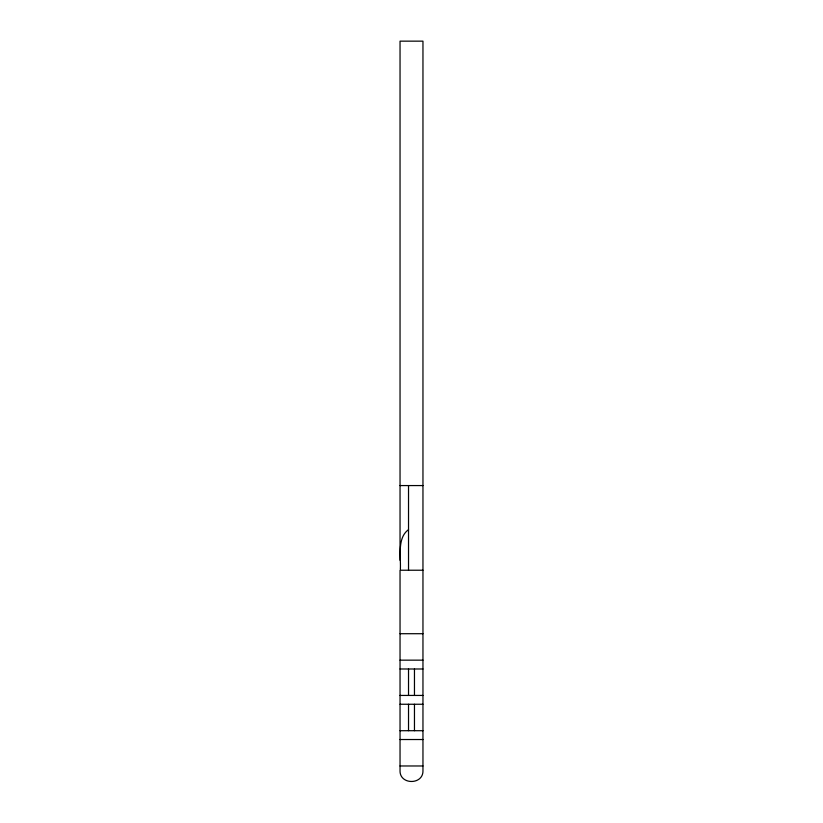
<?xml version="1.0" encoding="UTF-8"?>
<svg xmlns="http://www.w3.org/2000/svg" width="823" height="823" viewBox="0 0 823 823"><rect width="100%" height="100%" fill="white"/><g stroke="black" fill="none" stroke-linecap="round" stroke-linejoin="round"><path stroke-width="1.23" d="M400.369 569.249C400.986 556.718 397.005 537.789 408.527 529.662M400.04 485.57L422.96 485.57M422.96 570.226L400.04 570.226L400.04 770.39C399.35 785.163 423.65 785.163 422.96 770.39L422.96 41.15L400.04 41.15L400.04 560.309M400.04 633.71L422.96 633.71M400.04 660.159L422.96 660.159M400.04 668.986L422.96 668.986M400.04 695.435L422.96 695.435M400.04 704.251L422.96 704.251M400.04 730.711L422.96 730.711M400.04 739.527L422.96 739.527M400.04 765.976L422.96 765.976M414.463 668.986L414.463 695.435M414.463 704.251L414.463 730.711M408.527 485.57L408.527 570.226M408.527 668.986L408.527 695.435M408.527 704.251L408.527 730.711"/></g></svg>
